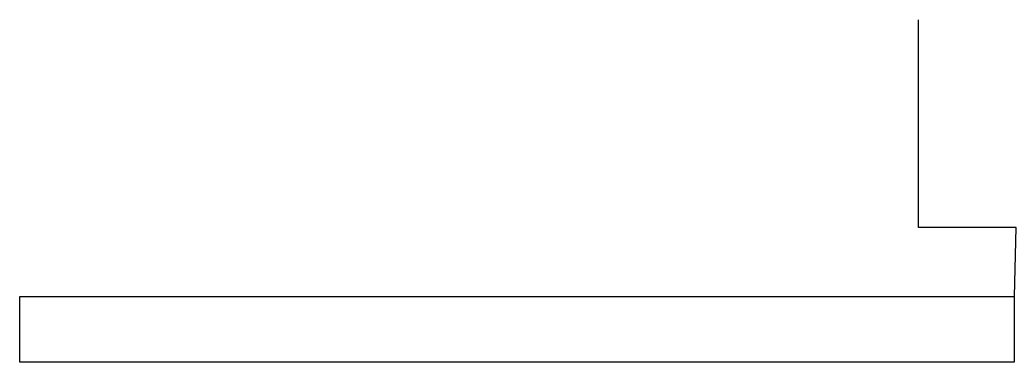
# Model space of a CAD drawing. Header units: metres. Extents: x 12 to 6800, y 20 to 2350.
import ezdxf

# ---------------------------------------------------------------- set-up
doc = ezdxf.new("R2010")
doc.units = ezdxf.units.M

msp = doc.modelspace()

# ---------------------------------------------------------------- linework, layer by layer
at = {"layer": 'TOOL_0'}
for p, q in [((6134.734, 2349), (6134.734, 2350)), ((6134.734, 936.935), (6134.734, 2349)), ((6799, 936.935), (6134.734, 936.935)), ((6790, 466.001), (6800, 936.935)), ((6800, 936.935), (6799, 936.935)), ((6799, 936.935), (6800, 936.935)), ((6800, 936.935), (6799, 936.935)), ((6787.5, 483.501), (6787.5, 466.001)), ((12.5, 20.001), (12.5, 466.001)), ((12.5, 466.001), (6787.5, 466.001)), ((6787.5, 466.001), (6787.5, 20.001)), ((6787.5, 466.001), (6790, 466.001)), ((6787.5, 20.001), (12.5, 20.001))]:
    msp.add_line(p, q, dxfattribs=at)

doc.saveas('drawing.dxf')
